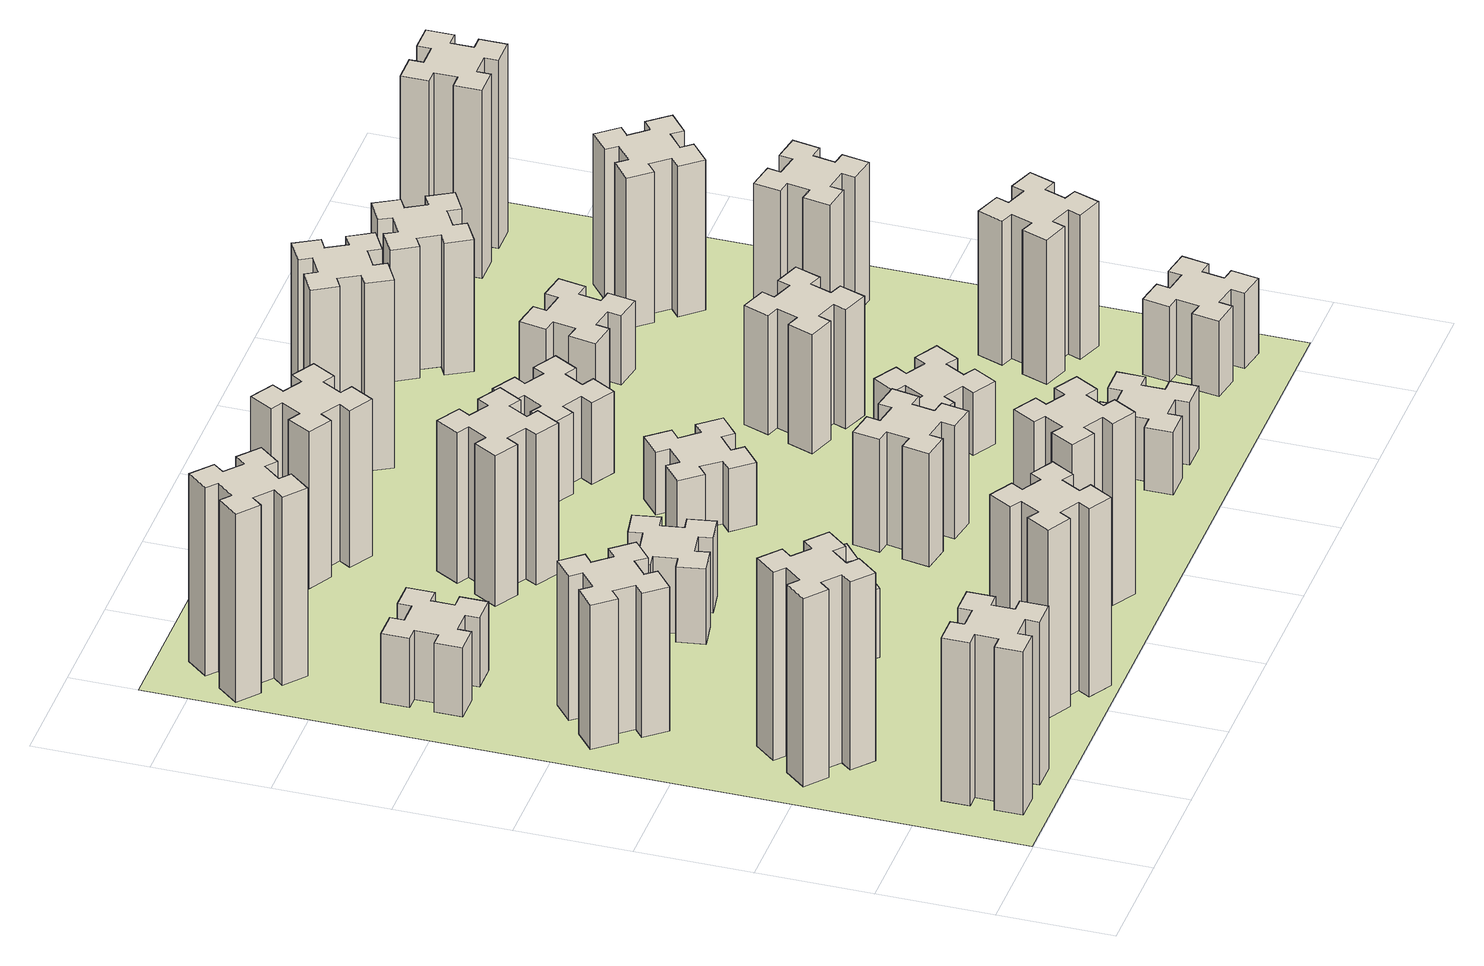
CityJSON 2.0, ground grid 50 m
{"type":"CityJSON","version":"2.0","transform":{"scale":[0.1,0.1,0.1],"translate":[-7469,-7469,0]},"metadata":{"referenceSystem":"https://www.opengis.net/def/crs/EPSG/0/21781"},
"CityObjects":{
"building1":{"type":"Building","attributes":{"class":"1000","function":"1000","usage":"1000","yearOfConstruction":2016,"roofType":"1000","measuredHeight":78,"storeysAboveGround":30,"storeysBelowGround":0},"geometry":[{"type":"Solid","lod":"1","boundaries":[[[[0,1,2,3,4,5,6,7,8,9,10,11,12,13,14,15,16,17,18,19]],[[17,16,20,21]],[[16,15,22,20]],[[15,14,23,22]],[[14,13,24,23]],[[13,12,25,24]],[[12,11,26,25]],[[11,10,27,26]],[[10,9,28,27]],[[9,8,29,28]],[[8,7,30,29]],[[7,6,31,30]],[[6,5,32,31]],[[5,4,33,32]],[[4,3,34,33]],[[3,2,35,34]],[[2,1,36,35]],[[1,0,37,36]],[[0,19,38,37]],[[19,18,39,38]],[[18,17,21,39]],[[24,25,26,27,28,29,30,31,32,33,34,35,36,37,38,39,21,20,22,23]]]]}]},
"building2":{"type":"Building","attributes":{"class":"1000","function":"1000","usage":"1000","yearOfConstruction":2016,"roofType":"1000","measuredHeight":90,"storeysAboveGround":30,"storeysBelowGround":0},"geometry":[{"type":"Solid","lod":"1","boundaries":[[[[40,41,42,43,44,45,46,47,48,49,50,51,52,53,54,55,56,57,58,59]],[[57,56,60,61]],[[56,55,62,60]],[[55,54,63,62]],[[54,53,64,63]],[[53,52,65,64]],[[52,51,66,65]],[[51,50,67,66]],[[50,49,68,67]],[[49,48,69,68]],[[48,47,70,69]],[[47,46,71,70]],[[46,45,72,71]],[[45,44,73,72]],[[44,43,74,73]],[[43,42,75,74]],[[42,41,76,75]],[[41,40,77,76]],[[40,59,78,77]],[[59,58,79,78]],[[58,57,61,79]],[[64,65,66,67,68,69,70,71,72,73,74,75,76,77,78,79,61,60,62,63]]]]}]},
"building3":{"type":"Building","attributes":{"class":"1000","function":"1000","usage":"1000","yearOfConstruction":2016,"roofType":"1000","measuredHeight":69,"storeysAboveGround":30,"storeysBelowGround":0},"geometry":[{"type":"Solid","lod":"1","boundaries":[[[[80,81,82,83,84,85,86,87,88,89,90,91,92,93,94,95,96,97,98,99]],[[97,96,100,101]],[[96,95,102,100]],[[95,94,103,102]],[[94,93,104,103]],[[93,92,105,104]],[[92,91,106,105]],[[91,90,107,106]],[[90,89,108,107]],[[89,88,109,108]],[[88,87,110,109]],[[87,86,111,110]],[[86,85,112,111]],[[85,84,113,112]],[[84,83,114,113]],[[83,82,115,114]],[[82,81,116,115]],[[81,80,117,116]],[[80,99,118,117]],[[99,98,119,118]],[[98,97,101,119]],[[104,105,106,107,108,109,110,111,112,113,114,115,116,117,118,119,101,100,102,103]]]]}]},
"building4":{"type":"Building","attributes":{"class":"1000","function":"1000","usage":"1000","yearOfConstruction":2016,"roofType":"1000","measuredHeight":33,"storeysAboveGround":30,"storeysBelowGround":0},"geometry":[{"type":"Solid","lod":"1","boundaries":[[[[120,121,122,123,124,125,126,127,128,129,130,131,132,133,134,135,136,137,138,139]],[[137,136,140,141]],[[136,135,142,140]],[[135,134,143,142]],[[134,133,144,143]],[[133,132,145,144]],[[132,131,146,145]],[[131,130,147,146]],[[130,129,148,147]],[[129,128,149,148]],[[128,127,150,149]],[[127,126,151,150]],[[126,125,152,151]],[[125,124,153,152]],[[124,123,154,153]],[[123,122,155,154]],[[122,121,156,155]],[[121,120,157,156]],[[120,139,158,157]],[[139,138,159,158]],[[138,137,141,159]],[[144,145,146,147,148,149,150,151,152,153,154,155,156,157,158,159,141,140,142,143]]]]}]},
"building5":{"type":"Building","attributes":{"class":"1000","function":"1000","usage":"1000","yearOfConstruction":2016,"roofType":"1000","measuredHeight":90,"storeysAboveGround":30,"storeysBelowGround":0},"geometry":[{"type":"Solid","lod":"1","boundaries":[[[[160,161,162,163,164,165,166,167,168,169,170,171,172,173,174,175,176,177,178,179]],[[177,176,180,181]],[[176,175,182,180]],[[175,174,183,182]],[[174,173,184,183]],[[173,172,185,184]],[[172,171,186,185]],[[171,170,187,186]],[[170,169,188,187]],[[169,168,189,188]],[[168,167,190,189]],[[167,166,191,190]],[[166,165,192,191]],[[165,164,193,192]],[[164,163,194,193]],[[163,162,195,194]],[[162,161,196,195]],[[161,160,197,196]],[[160,179,198,197]],[[179,178,199,198]],[[178,177,181,199]],[[184,185,186,187,188,189,190,191,192,193,194,195,196,197,198,199,181,180,182,183]]]]}]},
"building6":{"type":"Building","attributes":{"class":"1000","function":"1000","usage":"1000","yearOfConstruction":2016,"roofType":"1000","measuredHeight":90,"storeysAboveGround":30,"storeysBelowGround":0},"geometry":[{"type":"Solid","lod":"1","boundaries":[[[[200,201,202,203,204,205,206,207,208,209,210,211,212,213,214,215,216,217,218,219]],[[217,216,220,221]],[[216,215,222,220]],[[215,214,223,222]],[[214,213,224,223]],[[213,212,225,224]],[[212,211,226,225]],[[211,210,227,226]],[[210,209,228,227]],[[209,208,229,228]],[[208,207,230,229]],[[207,206,231,230]],[[206,205,232,231]],[[205,204,233,232]],[[204,203,234,233]],[[203,202,235,234]],[[202,201,236,235]],[[201,200,237,236]],[[200,219,238,237]],[[219,218,239,238]],[[218,217,221,239]],[[224,225,226,227,228,229,230,231,232,233,234,235,236,237,238,239,221,220,222,223]]]]}]},
"building7":{"type":"Building","attributes":{"class":"1000","function":"1000","usage":"1000","yearOfConstruction":2016,"roofType":"1000","measuredHeight":33,"storeysAboveGround":30,"storeysBelowGround":0},"geometry":[{"type":"Solid","lod":"1","boundaries":[[[[240,241,242,243,244,245,246,247,248,249,250,251,252,253,254,255,256,257,258,259]],[[257,256,260,261]],[[256,255,262,260]],[[255,254,263,262]],[[254,253,264,263]],[[253,252,265,264]],[[252,251,266,265]],[[251,250,267,266]],[[250,249,268,267]],[[249,248,269,268]],[[248,247,270,269]],[[247,246,271,270]],[[246,245,272,271]],[[245,244,273,272]],[[244,243,274,273]],[[243,242,275,274]],[[242,241,276,275]],[[241,240,277,276]],[[240,259,278,277]],[[259,258,279,278]],[[258,257,261,279]],[[264,265,266,267,268,269,270,271,272,273,274,275,276,277,278,279,261,260,262,263]]]]}]},
"building8":{"type":"Building","attributes":{"class":"1000","function":"1000","usage":"1000","yearOfConstruction":2016,"roofType":"1000","measuredHeight":36,"storeysAboveGround":30,"storeysBelowGround":0},"geometry":[{"type":"Solid","lod":"1","boundaries":[[[[280,281,282,283,284,285,286,287,288,289,290,291,292,293,294,295,296,297,298,299]],[[297,296,300,301]],[[296,295,302,300]],[[295,294,303,302]],[[294,293,304,303]],[[293,292,305,304]],[[292,291,306,305]],[[291,290,307,306]],[[290,289,308,307]],[[289,288,309,308]],[[288,287,310,309]],[[287,286,311,310]],[[286,285,312,311]],[[285,284,313,312]],[[284,283,314,313]],[[283,282,315,314]],[[282,281,316,315]],[[281,280,317,316]],[[280,299,318,317]],[[299,298,319,318]],[[298,297,301,319]],[[304,305,306,307,308,309,310,311,312,313,314,315,316,317,318,319,301,300,302,303]]]]}]},
"building9":{"type":"Building","attributes":{"class":"1000","function":"1000","usage":"1000","yearOfConstruction":2016,"roofType":"1000","measuredHeight":87,"storeysAboveGround":30,"storeysBelowGround":0},"geometry":[{"type":"Solid","lod":"1","boundaries":[[[[320,321,322,323,324,325,326,327,328,329,330,331,332,333,334,335,336,337,338,339]],[[337,336,340,341]],[[336,335,342,340]],[[335,334,343,342]],[[334,333,344,343]],[[333,332,345,344]],[[332,331,346,345]],[[331,330,347,346]],[[330,329,348,347]],[[329,328,349,348]],[[328,327,350,349]],[[327,326,351,350]],[[326,325,352,351]],[[325,324,353,352]],[[324,323,354,353]],[[323,322,355,354]],[[322,321,356,355]],[[321,320,357,356]],[[320,339,358,357]],[[339,338,359,358]],[[338,337,341,359]],[[344,345,346,347,348,349,350,351,352,353,354,355,356,357,358,359,341,340,342,343]]]]}]},
"building10":{"type":"Building","attributes":{"class":"1000","function":"1000","usage":"1000","yearOfConstruction":2016,"roofType":"1000","measuredHeight":72,"storeysAboveGround":30,"storeysBelowGround":0},"geometry":[{"type":"Solid","lod":"1","boundaries":[[[[360,361,362,363,364,365,366,367,368,369,370,371,372,373,374,375,376,377,378,379]],[[377,376,380,381]],[[376,375,382,380]],[[375,374,383,382]],[[374,373,384,383]],[[373,372,385,384]],[[372,371,386,385]],[[371,370,387,386]],[[370,369,388,387]],[[369,368,389,388]],[[368,367,390,389]],[[367,366,391,390]],[[366,365,392,391]],[[365,364,393,392]],[[364,363,394,393]],[[363,362,395,394]],[[362,361,396,395]],[[361,360,397,396]],[[360,379,398,397]],[[379,378,399,398]],[[378,377,381,399]],[[384,385,386,387,388,389,390,391,392,393,394,395,396,397,398,399,381,380,382,383]]]]}]},
"building11":{"type":"Building","attributes":{"class":"1000","function":"1000","usage":"1000","yearOfConstruction":2016,"roofType":"1000","measuredHeight":75,"storeysAboveGround":30,"storeysBelowGround":0},"geometry":[{"type":"Solid","lod":"1","boundaries":[[[[400,401,402,403,404,405,406,407,408,409,410,411,412,413,414,415,416,417,418,419]],[[417,416,420,421]],[[416,415,422,420]],[[415,414,423,422]],[[414,413,424,423]],[[413,412,425,424]],[[412,411,426,425]],[[411,410,427,426]],[[410,409,428,427]],[[409,408,429,428]],[[408,407,430,429]],[[407,406,431,430]],[[406,405,432,431]],[[405,404,433,432]],[[404,403,434,433]],[[403,402,435,434]],[[402,401,436,435]],[[401,400,437,436]],[[400,419,438,437]],[[419,418,439,438]],[[418,417,421,439]],[[424,425,426,427,428,429,430,431,432,433,434,435,436,437,438,439,421,420,422,423]]]]}]},
"building12":{"type":"Building","attributes":{"class":"1000","function":"1000","usage":"1000","yearOfConstruction":2016,"roofType":"1000","measuredHeight":54,"storeysAboveGround":30,"storeysBelowGround":0},"geometry":[{"type":"Solid","lod":"1","boundaries":[[[[440,441,442,443,444,445,446,447,448,449,450,451,452,453,454,455,456,457,458,459]],[[457,456,460,461]],[[456,455,462,460]],[[455,454,463,462]],[[454,453,464,463]],[[453,452,465,464]],[[452,451,466,465]],[[451,450,467,466]],[[450,449,468,467]],[[449,448,469,468]],[[448,447,470,469]],[[447,446,471,470]],[[446,445,472,471]],[[445,444,473,472]],[[444,443,474,473]],[[443,442,475,474]],[[442,441,476,475]],[[441,440,477,476]],[[440,459,478,477]],[[459,458,479,478]],[[458,457,461,479]],[[464,465,466,467,468,469,470,471,472,473,474,475,476,477,478,479,461,460,462,463]]]]}]},
"building13":{"type":"Building","attributes":{"class":"1000","function":"1000","usage":"1000","yearOfConstruction":2016,"roofType":"1000","measuredHeight":30,"storeysAboveGround":30,"storeysBelowGround":0},"geometry":[{"type":"Solid","lod":"1","boundaries":[[[[480,481,482,483,484,485,486,487,488,489,490,491,492,493,494,495,496,497,498,499]],[[497,496,500,501]],[[496,495,502,500]],[[495,494,503,502]],[[494,493,504,503]],[[493,492,505,504]],[[492,491,506,505]],[[491,490,507,506]],[[490,489,508,507]],[[489,488,509,508]],[[488,487,510,509]],[[487,486,511,510]],[[486,485,512,511]],[[485,484,513,512]],[[484,483,514,513]],[[483,482,515,514]],[[482,481,516,515]],[[481,480,517,516]],[[480,499,518,517]],[[499,498,519,518]],[[498,497,501,519]],[[504,505,506,507,508,509,510,511,512,513,514,515,516,517,518,519,501,500,502,503]]]]}]},
"building14":{"type":"Building","attributes":{"class":"1000","function":"1000","usage":"1000","yearOfConstruction":2016,"roofType":"1000","measuredHeight":39,"storeysAboveGround":30,"storeysBelowGround":0},"geometry":[{"type":"Solid","lod":"1","boundaries":[[[[520,521,522,523,524,525,526,527,528,529,530,531,532,533,534,535,536,537,538,539]],[[537,536,540,541]],[[536,535,542,540]],[[535,534,543,542]],[[534,533,544,543]],[[533,532,545,544]],[[532,531,546,545]],[[531,530,547,546]],[[530,529,548,547]],[[529,528,549,548]],[[528,527,550,549]],[[527,526,551,550]],[[526,525,552,551]],[[525,524,553,552]],[[524,523,554,553]],[[523,522,555,554]],[[522,521,556,555]],[[521,520,557,556]],[[520,539,558,557]],[[539,538,559,558]],[[538,537,541,559]],[[544,545,546,547,548,549,550,551,552,553,554,555,556,557,558,559,541,540,542,543]]]]}]},
"building15":{"type":"Building","attributes":{"class":"1000","function":"1000","usage":"1000","yearOfConstruction":2016,"roofType":"1000","measuredHeight":30,"storeysAboveGround":30,"storeysBelowGround":0},"geometry":[{"type":"Solid","lod":"1","boundaries":[[[[560,561,562,563,564,565,566,567,568,569,570,571,572,573,574,575,576,577,578,579]],[[577,576,580,581]],[[576,575,582,580]],[[575,574,583,582]],[[574,573,584,583]],[[573,572,585,584]],[[572,571,586,585]],[[571,570,587,586]],[[570,569,588,587]],[[569,568,589,588]],[[568,567,590,589]],[[567,566,591,590]],[[566,565,592,591]],[[565,564,593,592]],[[564,563,594,593]],[[563,562,595,594]],[[562,561,596,595]],[[561,560,597,596]],[[560,579,598,597]],[[579,578,599,598]],[[578,577,581,599]],[[584,585,586,587,588,589,590,591,592,593,594,595,596,597,598,599,581,580,582,583]]]]}]},
"building16":{"type":"Building","attributes":{"class":"1000","function":"1000","usage":"1000","yearOfConstruction":2016,"roofType":"1000","measuredHeight":90,"storeysAboveGround":30,"storeysBelowGround":0},"geometry":[{"type":"Solid","lod":"1","boundaries":[[[[600,601,602,603,604,605,606,607,608,609,610,611,612,613,614,615,616,617,618,619]],[[617,616,620,621]],[[616,615,622,620]],[[615,614,623,622]],[[614,613,624,623]],[[613,612,625,624]],[[612,611,626,625]],[[611,610,627,626]],[[610,609,628,627]],[[609,608,629,628]],[[608,607,630,629]],[[607,606,631,630]],[[606,605,632,631]],[[605,604,633,632]],[[604,603,634,633]],[[603,602,635,634]],[[602,601,636,635]],[[601,600,637,636]],[[600,619,638,637]],[[619,618,639,638]],[[618,617,621,639]],[[624,625,626,627,628,629,630,631,632,633,634,635,636,637,638,639,621,620,622,623]]]]}]},
"building17":{"type":"Building","attributes":{"class":"1000","function":"1000","usage":"1000","yearOfConstruction":2016,"roofType":"1000","measuredHeight":30,"storeysAboveGround":30,"storeysBelowGround":0},"geometry":[{"type":"Solid","lod":"1","boundaries":[[[[640,641,642,643,644,645,646,647,648,649,650,651,652,653,654,655,656,657,658,659]],[[657,656,660,661]],[[656,655,662,660]],[[655,654,663,662]],[[654,653,664,663]],[[653,652,665,664]],[[652,651,666,665]],[[651,650,667,666]],[[650,649,668,667]],[[649,648,669,668]],[[648,647,670,669]],[[647,646,671,670]],[[646,645,672,671]],[[645,644,673,672]],[[644,643,674,673]],[[643,642,675,674]],[[642,641,676,675]],[[641,640,677,676]],[[640,659,678,677]],[[659,658,679,678]],[[658,657,661,679]],[[664,665,666,667,668,669,670,671,672,673,674,675,676,677,678,679,661,660,662,663]]]]}]},
"building18":{"type":"Building","attributes":{"class":"1000","function":"1000","usage":"1000","yearOfConstruction":2016,"roofType":"1000","measuredHeight":57,"storeysAboveGround":30,"storeysBelowGround":0},"geometry":[{"type":"Solid","lod":"1","boundaries":[[[[680,681,682,683,684,685,686,687,688,689,690,691,692,693,694,695,696,697,698,699]],[[697,696,700,701]],[[696,695,702,700]],[[695,694,703,702]],[[694,693,704,703]],[[693,692,705,704]],[[692,691,706,705]],[[691,690,707,706]],[[690,689,708,707]],[[689,688,709,708]],[[688,687,710,709]],[[687,686,711,710]],[[686,685,712,711]],[[685,684,713,712]],[[684,683,714,713]],[[683,682,715,714]],[[682,681,716,715]],[[681,680,717,716]],[[680,699,718,717]],[[699,698,719,718]],[[698,697,701,719]],[[704,705,706,707,708,709,710,711,712,713,714,715,716,717,718,719,701,700,702,703]]]]}]},
"building19":{"type":"Building","attributes":{"class":"1000","function":"1000","usage":"1000","yearOfConstruction":2016,"roofType":"1000","measuredHeight":33,"storeysAboveGround":30,"storeysBelowGround":0},"geometry":[{"type":"Solid","lod":"1","boundaries":[[[[720,721,722,723,724,725,726,727,728,729,730,731,732,733,734,735,736,737,738,739]],[[737,736,740,741]],[[736,735,742,740]],[[735,734,743,742]],[[734,733,744,743]],[[733,732,745,744]],[[732,731,746,745]],[[731,730,747,746]],[[730,729,748,747]],[[729,728,749,748]],[[728,727,750,749]],[[727,726,751,750]],[[726,725,752,751]],[[725,724,753,752]],[[724,723,754,753]],[[723,722,755,754]],[[722,721,756,755]],[[721,720,757,756]],[[720,739,758,757]],[[739,738,759,758]],[[738,737,741,759]],[[744,745,746,747,748,749,750,751,752,753,754,755,756,757,758,759,741,740,742,743]]]]}]},
"building20":{"type":"Building","attributes":{"class":"1000","function":"1000","usage":"1000","yearOfConstruction":2016,"roofType":"1000","measuredHeight":36,"storeysAboveGround":30,"storeysBelowGround":0},"geometry":[{"type":"Solid","lod":"1","boundaries":[[[[760,761,762,763,764,765,766,767,768,769,770,771,772,773,774,775,776,777,778,779]],[[777,776,780,781]],[[776,775,782,780]],[[775,774,783,782]],[[774,773,784,783]],[[773,772,785,784]],[[772,771,786,785]],[[771,770,787,786]],[[770,769,788,787]],[[769,768,789,788]],[[768,767,790,789]],[[767,766,791,790]],[[766,765,792,791]],[[765,764,793,792]],[[764,763,794,793]],[[763,762,795,794]],[[762,761,796,795]],[[761,760,797,796]],[[760,779,798,797]],[[779,778,799,798]],[[778,777,781,799]],[[784,785,786,787,788,789,790,791,792,793,794,795,796,797,798,799,781,780,782,783]]]]}]},
"building21":{"type":"Building","attributes":{"class":"1000","function":"1000","usage":"1000","yearOfConstruction":2016,"roofType":"1000","measuredHeight":63,"storeysAboveGround":30,"storeysBelowGround":0},"geometry":[{"type":"Solid","lod":"1","boundaries":[[[[800,801,802,803,804,805,806,807,808,809,810,811,812,813,814,815,816,817,818,819]],[[817,816,820,821]],[[816,815,822,820]],[[815,814,823,822]],[[814,813,824,823]],[[813,812,825,824]],[[812,811,826,825]],[[811,810,827,826]],[[810,809,828,827]],[[809,808,829,828]],[[808,807,830,829]],[[807,806,831,830]],[[806,805,832,831]],[[805,804,833,832]],[[804,803,834,833]],[[803,802,835,834]],[[802,801,836,835]],[[801,800,837,836]],[[800,819,838,837]],[[819,818,839,838]],[[818,817,821,839]],[[824,825,826,827,828,829,830,831,832,833,834,835,836,837,838,839,821,820,822,823]]]]}]},
"building22":{"type":"Building","attributes":{"class":"1000","function":"1000","usage":"1000","yearOfConstruction":2016,"roofType":"1000","measuredHeight":69,"storeysAboveGround":30,"storeysBelowGround":0},"geometry":[{"type":"Solid","lod":"1","boundaries":[[[[840,841,842,843,844,845,846,847,848,849,850,851,852,853,854,855,856,857,858,859]],[[857,856,860,861]],[[856,855,862,860]],[[855,854,863,862]],[[854,853,864,863]],[[853,852,865,864]],[[852,851,866,865]],[[851,850,867,866]],[[850,849,868,867]],[[849,848,869,868]],[[848,847,870,869]],[[847,846,871,870]],[[846,845,872,871]],[[845,844,873,872]],[[844,843,874,873]],[[843,842,875,874]],[[842,841,876,875]],[[841,840,877,876]],[[840,859,878,877]],[[859,858,879,878]],[[858,857,861,879]],[[864,865,866,867,868,869,870,871,872,873,874,875,876,877,878,879,861,860,862,863]]]]}]},
"building23":{"type":"Building","attributes":{"class":"1000","function":"1000","usage":"1000","yearOfConstruction":2016,"roofType":"1000","measuredHeight":66,"storeysAboveGround":30,"storeysBelowGround":0},"geometry":[{"type":"Solid","lod":"1","boundaries":[[[[880,881,882,883,884,885,886,887,888,889,890,891,892,893,894,895,896,897,898,899]],[[897,896,900,901]],[[896,895,902,900]],[[895,894,903,902]],[[894,893,904,903]],[[893,892,905,904]],[[892,891,906,905]],[[891,890,907,906]],[[890,889,908,907]],[[889,888,909,908]],[[888,887,910,909]],[[887,886,911,910]],[[886,885,912,911]],[[885,884,913,912]],[[884,883,914,913]],[[883,882,915,914]],[[882,881,916,915]],[[881,880,917,916]],[[880,899,918,917]],[[899,898,919,918]],[[898,897,901,919]],[[904,905,906,907,908,909,910,911,912,913,914,915,916,917,918,919,901,900,902,903]]]]}]},
"building24":{"type":"Building","attributes":{"class":"1000","function":"1000","usage":"1000","yearOfConstruction":2016,"roofType":"1000","measuredHeight":72,"storeysAboveGround":30,"storeysBelowGround":0},"geometry":[{"type":"Solid","lod":"1","boundaries":[[[[920,921,922,923,924,925,926,927,928,929,930,931,932,933,934,935,936,937,938,939]],[[937,936,940,941]],[[936,935,942,940]],[[935,934,943,942]],[[934,933,944,943]],[[933,932,945,944]],[[932,931,946,945]],[[931,930,947,946]],[[930,929,948,947]],[[929,928,949,948]],[[928,927,950,949]],[[927,926,951,950]],[[926,925,952,951]],[[925,924,953,952]],[[924,923,954,953]],[[923,922,955,954]],[[922,921,956,955]],[[921,920,957,956]],[[920,939,958,957]],[[939,938,959,958]],[[938,937,941,959]],[[944,945,946,947,948,949,950,951,952,953,954,955,956,957,958,959,941,940,942,943]]]]}]},
"building25":{"type":"Building","attributes":{"class":"1000","function":"1000","usage":"1000","yearOfConstruction":2016,"roofType":"1000","measuredHeight":90,"storeysAboveGround":30,"storeysBelowGround":0},"geometry":[{"type":"Solid","lod":"1","boundaries":[[[[960,961,962,963,964,965,966,967,968,969,970,971,972,973,974,975,976,977,978,979]],[[977,976,980,981]],[[976,975,982,980]],[[975,974,983,982]],[[974,973,984,983]],[[973,972,985,984]],[[972,971,986,985]],[[971,970,987,986]],[[970,969,988,987]],[[969,968,989,988]],[[968,967,990,989]],[[967,966,991,990]],[[966,965,992,991]],[[965,964,993,992]],[[964,963,994,993]],[[963,962,995,994]],[[962,961,996,995]],[[961,960,997,996]],[[960,979,998,997]],[[979,978,999,998]],[[978,977,981,999]],[[984,985,986,987,988,989,990,991,992,993,994,995,996,997,998,999,981,980,982,983]]]]}]},
"landuse1":{"type":"LandUse","attributes":{"name":"plot1","function":"1010"},"geometry":[{"type":"MultiSurface","lod":"1","boundaries":[[[1000,1001,1002,1003]]]}]}
},
"vertices":[
[265,325,0],[265,225,0],[205,225,0],[205,105,0],[325,105,0],[325,165,0],[425,165,0],[425,105,0],[545,105,0],[545,225,0],[485,225,0],[485,325,0],[545,325,0],[545,445,0],[425,445,0],[425,385,0],[325,385,0],[325,445,0],[205,445,0],[205,325,0],[325,385,780],[325,445,780],[425,385,780],[425,445,780],[545,445,780],[545,325,780],[485,325,780],[485,225,780],[545,225,780],[545,105,780],[425,105,780],[425,165,780],[325,165,780],[325,105,780],[205,105,780],[205,225,780],[265,225,780],[265,325,780],[205,325,780],[205,445,780],
[484,1067,0],[408,1132,0],[446,1178,0],[354,1255,0],[277,1163,0],[323,1124,0],[259,1048,0],[213,1086,0],[136,994,0],[228,917,0],[266,963,0],[343,899,0],[304,853,0],[396,776,0],[473,868,0],[427,906,0],[492,983,0],[538,944,0],[615,1036,0],[523,1113,0],[492,983,900],[538,944,900],[427,906,900],[473,868,900],[396,776,900],[304,853,900],[343,899,900],[266,963,900],[228,917,900],[136,994,900],[213,1086,900],[259,1048,900],[323,1124,900],[277,1163,900],[354,1255,900],[446,1178,900],[408,1132,900],[484,1067,900],[523,1113,900],[615,1036,900],
[492,1888,0],[427,1964,0],[473,2003,0],[396,2095,0],[304,2018,0],[343,1972,0],[266,1907,0],[228,1953,0],[136,1876,0],[213,1784,0],[259,1823,0],[323,1746,0],[277,1708,0],[354,1616,0],[446,1693,0],[408,1739,0],[484,1803,0],[523,1757,0],[615,1834,0],[538,1926,0],[484,1803,690],[523,1757,690],[408,1739,690],[446,1693,690],[354,1616,690],[277,1708,690],[323,1746,690],[259,1823,690],[213,1784,690],[136,1876,690],[228,1953,690],[266,1907,690],[343,1972,690],[304,2018,690],[396,2095,690],[473,2003,690],[427,1964,690],[492,1888,690],[538,1926,690],[615,1834,690],
[485,2545,0],[485,2645,0],[545,2645,0],[545,2765,0],[425,2765,0],[425,2705,0],[325,2705,0],[325,2765,0],[205,2765,0],[205,2645,0],[265,2645,0],[265,2545,0],[205,2545,0],[205,2425,0],[325,2425,0],[325,2485,0],[425,2485,0],[425,2425,0],[545,2425,0],[545,2545,0],[425,2485,330],[425,2425,330],[325,2485,330],[325,2425,330],[205,2425,330],[205,2545,330],[265,2545,330],[265,2645,330],[205,2645,330],[205,2765,330],[325,2765,330],[325,2705,330],[425,2705,330],[425,2765,330],[545,2765,330],[545,2645,330],[485,2645,330],[485,2545,330],[545,2545,330],[545,2425,330],
[1214,346,0],[1127,396,0],[1157,448,0],[1053,508,0],[993,404,0],[1045,374,0],[995,287,0],[943,317,0],[883,213,0],[987,153,0],[1017,205,0],[1104,155,0],[1074,103,0],[1178,43,0],[1238,147,0],[1186,177,0],[1236,264,0],[1288,234,0],[1348,338,0],[1244,398,0],[1236,264,900],[1288,234,900],[1186,177,900],[1238,147,900],[1178,43,900],[1074,103,900],[1104,155,900],[1017,205,900],[987,153,900],[883,213,900],[943,317,900],[995,287,900],[1045,374,900],[993,404,900],[1053,508,900],[1157,448,900],[1127,396,900],[1214,346,900],[1244,398,900],[1348,338,900],
[384,3387,0],[308,3452,0],[346,3498,0],[254,3575,0],[177,3483,0],[223,3444,0],[159,3368,0],[113,3406,0],[36,3314,0],[128,3237,0],[166,3283,0],[243,3219,0],[204,3173,0],[296,3096,0],[373,3188,0],[327,3226,0],[392,3303,0],[438,3264,0],[515,3356,0],[423,3433,0],[392,3303,900],[438,3264,900],[327,3226,900],[373,3188,900],[296,3096,900],[204,3173,900],[243,3219,900],[166,3283,900],[128,3237,900],[36,3314,900],[113,3406,900],[159,3368,900],[223,3444,900],[177,3483,900],[254,3575,900],[346,3498,900],[308,3452,900],[384,3387,900],[423,3433,900],[515,3356,900],
[1083,1332,0],[1006,1267,0],[968,1313,0],[876,1236,0],[953,1144,0],[999,1183,0],[1063,1106,0],[1017,1068,0],[1094,976,0],[1186,1053,0],[1148,1099,0],[1224,1163,0],[1263,1117,0],[1355,1194,0],[1278,1286,0],[1232,1248,0],[1167,1324,0],[1213,1363,0],[1136,1455,0],[1044,1378,0],[1167,1324,330],[1213,1363,330],[1232,1248,330],[1278,1286,330],[1355,1194,330],[1263,1117,330],[1224,1163,330],[1148,1099,330],[1186,1053,330],[1094,976,330],[1017,1068,330],[1063,1106,330],[999,1183,330],[953,1144,330],[876,1236,330],[968,1313,330],[1006,1267,330],[1083,1332,330],[1044,1378,330],[1136,1455,330],
[1145,1972,0],[1047,1955,0],[1037,2014,0],[918,1993,0],[939,1875,0],[998,1885,0],[1016,1787,0],[957,1777,0],[977,1658,0],[1096,1679,0],[1085,1738,0],[1184,1756,0],[1194,1697,0],[1312,1717,0],[1291,1836,0],[1232,1825,0],[1215,1924,0],[1274,1934,0],[1253,2052,0],[1135,2031,0],[1215,1924,360],[1274,1934,360],[1232,1825,360],[1291,1836,360],[1312,1717,360],[1194,1697,360],[1184,1756,360],[1085,1738,360],[1096,1679,360],[977,1658,360],[957,1777,360],[1016,1787,360],[998,1885,360],[939,1875,360],[918,1993,360],[1037,2014,360],[1047,1955,360],[1145,1972,360],[1135,2031,360],[1253,2052,360],
[1657,305,0],[1744,255,0],[1714,203,0],[1818,143,0],[1878,247,0],[1826,277,0],[1876,364,0],[1928,334,0],[1988,438,0],[1884,498,0],[1854,446,0],[1767,496,0],[1797,548,0],[1693,608,0],[1633,504,0],[1685,474,0],[1635,387,0],[1583,417,0],[1523,313,0],[1627,253,0],[1635,387,870],[1583,417,870],[1685,474,870],[1633,504,870],[1693,608,870],[1797,548,870],[1767,496,870],[1854,446,870],[1884,498,870],[1988,438,870],[1928,334,870],[1876,364,870],[1826,277,870],[1878,247,870],[1818,143,870],[1714,203,870],[1744,255,870],[1657,305,870],[1627,253,870],[1523,313,870],
[1314,2666,0],[1227,2716,0],[1257,2768,0],[1153,2828,0],[1093,2724,0],[1145,2694,0],[1095,2607,0],[1043,2637,0],[983,2533,0],[1087,2473,0],[1117,2525,0],[1204,2475,0],[1174,2423,0],[1278,2363,0],[1338,2467,0],[1286,2497,0],[1336,2584,0],[1388,2554,0],[1448,2658,0],[1344,2718,0],[1336,2584,720],[1388,2554,720],[1286,2497,720],[1338,2467,720],[1278,2363,720],[1174,2423,720],[1204,2475,720],[1117,2525,720],[1087,2473,720],[983,2533,720],[1043,2637,720],[1095,2607,720],[1145,2694,720],[1093,2724,720],[1153,2828,720],[1257,2768,720],[1227,2716,720],[1314,2666,720],[1344,2718,720],[1448,2658,720],
[1214,3406,0],[1127,3456,0],[1157,3508,0],[1053,3568,0],[993,3464,0],[1045,3434,0],[995,3347,0],[943,3377,0],[883,3273,0],[987,3213,0],[1017,3265,0],[1104,3215,0],[1074,3163,0],[1178,3103,0],[1238,3207,0],[1186,3237,0],[1236,3324,0],[1288,3294,0],[1348,3398,0],[1244,3458,0],[1236,3324,750],[1288,3294,750],[1186,3237,750],[1238,3207,750],[1178,3103,750],[1074,3163,750],[1104,3215,750],[1017,3265,750],[987,3213,750],[883,3273,750],[943,3377,750],[995,3347,750],[1045,3434,750],[993,3464,750],[1053,3568,750],[1157,3508,750],[1127,3456,750],[1214,3406,750],[1244,3458,750],[1348,3398,750],
[2055,1047,0],[2072,1145,0],[2131,1135,0],[2152,1253,0],[2034,1274,0],[2024,1215,0],[1925,1232,0],[1936,1291,0],[1817,1312,0],[1797,1194,0],[1856,1184,0],[1838,1085,0],[1779,1096,0],[1758,977,0],[1877,957,0],[1887,1016,0],[1985,998,0],[1975,939,0],[2093,918,0],[2114,1037,0],[1985,998,540],[1975,939,540],[1887,1016,540],[1877,957,540],[1758,977,540],[1779,1096,540],[1838,1085,540],[1856,1184,540],[1797,1194,540],[1817,1312,540],[1936,1291,540],[1925,1232,540],[2024,1215,540],[2034,1274,540],[2152,1253,540],[2131,1135,540],[2072,1145,540],[2055,1047,540],[2114,1037,540],[2093,918,540],
[1972,1988,0],[1907,2064,0],[1953,2103,0],[1876,2195,0],[1784,2118,0],[1823,2072,0],[1746,2007,0],[1708,2053,0],[1616,1976,0],[1693,1884,0],[1739,1923,0],[1803,1846,0],[1757,1808,0],[1834,1716,0],[1926,1793,0],[1888,1839,0],[1964,1903,0],[2003,1857,0],[2095,1934,0],[2018,2026,0],[1964,1903,300],[2003,1857,300],[1888,1839,300],[1926,1793,300],[1834,1716,300],[1757,1808,300],[1803,1846,300],[1739,1923,300],[1693,1884,300],[1616,1976,300],[1708,2053,300],[1746,2007,300],[1823,2072,300],[1784,2118,300],[1876,2195,300],[1953,2103,300],[1907,2064,300],[1972,1988,300],[2018,2026,300],[2095,1934,300],
[2026,2497,0],[2076,2584,0],[2128,2554,0],[2188,2658,0],[2084,2718,0],[2054,2666,0],[1967,2716,0],[1997,2768,0],[1893,2828,0],[1833,2724,0],[1885,2694,0],[1835,2607,0],[1783,2637,0],[1723,2533,0],[1827,2473,0],[1857,2525,0],[1944,2475,0],[1914,2423,0],[2018,2363,0],[2078,2467,0],[1944,2475,390],[1914,2423,390],[1857,2525,390],[1827,2473,390],[1723,2533,390],[1783,2637,390],[1835,2607,390],[1885,2694,390],[1833,2724,390],[1893,2828,390],[1997,2768,390],[1967,2716,390],[2054,2666,390],[2084,2718,390],[2188,2658,390],[2128,2554,390],[2076,2584,390],[2026,2497,390],[2078,2467,390],[2018,2363,390],
[2745,485,0],[2645,485,0],[2645,545,0],[2525,545,0],[2525,425,0],[2585,425,0],[2585,325,0],[2525,325,0],[2525,205,0],[2645,205,0],[2645,265,0],[2745,265,0],[2745,205,0],[2865,205,0],[2865,325,0],[2805,325,0],[2805,425,0],[2865,425,0],[2865,545,0],[2745,545,0],[2805,425,300],[2865,425,300],[2805,325,300],[2865,325,300],[2865,205,300],[2745,205,300],[2745,265,300],[2645,265,300],[2645,205,300],[2525,205,300],[2525,325,300],[2585,325,300],[2585,425,300],[2525,425,300],[2525,545,300],[2645,545,300],[2645,485,300],[2745,485,300],[2745,545,300],[2865,545,300],
[1844,3556,0],[1757,3506,0],[1727,3558,0],[1623,3498,0],[1683,3394,0],[1735,3424,0],[1785,3337,0],[1733,3307,0],[1793,3203,0],[1897,3263,0],[1867,3315,0],[1954,3365,0],[1984,3313,0],[2088,3373,0],[2028,3477,0],[1976,3447,0],[1926,3534,0],[1978,3564,0],[1918,3668,0],[1814,3608,0],[1926,3534,900],[1978,3564,900],[1976,3447,900],[2028,3477,900],[2088,3373,900],[1984,3313,900],[1954,3365,900],[1867,3315,900],[1897,3263,900],[1793,3203,900],[1733,3307,900],[1785,3337,900],[1735,3424,900],[1683,3394,900],[1623,3498,900],[1727,3558,900],[1757,3506,900],[1844,3556,900],[1814,3608,900],[1918,3668,900],
[2525,1314,0],[2475,1227,0],[2423,1257,0],[2363,1153,0],[2467,1093,0],[2497,1145,0],[2584,1095,0],[2554,1043,0],[2658,983,0],[2718,1087,0],[2666,1117,0],[2716,1204,0],[2768,1174,0],[2828,1278,0],[2724,1338,0],[2694,1286,0],[2607,1336,0],[2637,1388,0],[2533,1448,0],[2473,1344,0],[2607,1336,300],[2637,1388,300],[2694,1286,300],[2724,1338,300],[2828,1278,300],[2768,1174,300],[2716,1204,300],[2666,1117,300],[2718,1087,300],[2658,983,300],[2554,1043,300],[2584,1095,300],[2497,1145,300],[2467,1093,300],[2363,1153,300],[2423,1257,300],[2475,1227,300],[2525,1314,300],[2473,1344,300],[2533,1448,300],
[2682,1671,0],[2716,1765,0],[2772,1744,0],[2813,1857,0],[2700,1898,0],[2680,1842,0],[2586,1876,0],[2607,1932,0],[2494,1973,0],[2453,1860,0],[2509,1840,0],[2475,1746,0],[2419,1767,0],[2377,1654,0],[2490,1613,0],[2511,1669,0],[2605,1635,0],[2584,1579,0],[2697,1537,0],[2738,1650,0],[2605,1635,570],[2584,1579,570],[2511,1669,570],[2490,1613,570],[2377,1654,570],[2419,1767,570],[2475,1746,570],[2509,1840,570],[2453,1860,570],[2494,1973,570],[2607,1932,570],[2586,1876,570],[2680,1842,570],[2700,1898,570],[2813,1857,570],[2772,1744,570],[2716,1765,570],[2682,1671,570],[2738,1650,570],[2697,1537,570],
[2664,2795,0],[2565,2812,0],[2576,2871,0],[2457,2892,0],[2437,2774,0],[2496,2764,0],[2478,2665,0],[2419,2676,0],[2398,2557,0],[2517,2537,0],[2527,2596,0],[2625,2578,0],[2615,2519,0],[2733,2498,0],[2754,2617,0],[2695,2627,0],[2712,2725,0],[2771,2715,0],[2792,2833,0],[2674,2854,0],[2712,2725,330],[2771,2715,330],[2695,2627,330],[2754,2617,330],[2733,2498,330],[2615,2519,330],[2625,2578,330],[2527,2596,330],[2517,2537,330],[2398,2557,330],[2419,2676,330],[2478,2665,330],[2496,2764,330],[2437,2774,330],[2457,2892,330],[2576,2871,330],[2565,2812,330],[2664,2795,330],[2674,2854,330],[2792,2833,330],
[3504,475,0],[3405,492,0],[3416,551,0],[3297,572,0],[3277,454,0],[3336,444,0],[3318,345,0],[3259,356,0],[3238,237,0],[3357,217,0],[3367,276,0],[3465,258,0],[3455,199,0],[3573,178,0],[3594,297,0],[3535,307,0],[3552,405,0],[3611,395,0],[3632,513,0],[3514,534,0],[3552,405,360],[3611,395,360],[3535,307,360],[3594,297,360],[3573,178,360],[3455,199,360],[3465,258,360],[3367,276,360],[3357,217,360],[3238,237,360],[3259,356,360],[3318,345,360],[3336,444,360],[3277,454,360],[3297,572,360],[3416,551,360],[3405,492,360],[3504,475,360],[3514,534,360],[3632,513,360],
[2716,3347,0],[2666,3434,0],[2718,3464,0],[2658,3568,0],[2554,3508,0],[2584,3456,0],[2497,3406,0],[2467,3458,0],[2363,3398,0],[2423,3294,0],[2475,3324,0],[2525,3237,0],[2473,3207,0],[2533,3103,0],[2637,3163,0],[2607,3215,0],[2694,3265,0],[2724,3213,0],[2828,3273,0],[2768,3377,0],[2694,3265,630],[2724,3213,630],[2607,3215,630],[2637,3163,630],[2533,3103,630],[2473,3207,630],[2525,3237,630],[2475,3324,630],[2423,3294,630],[2363,3398,630],[2467,3458,630],[2497,3406,630],[2584,3456,630],[2554,3508,630],[2658,3568,630],[2718,3464,630],[2666,3434,630],[2716,3347,630],[2768,3377,630],[2828,3273,630],
[3251,929,0],[3345,895,0],[3324,839,0],[3437,797,0],[3478,910,0],[3422,931,0],[3456,1025,0],[3512,1004,0],[3553,1117,0],[3440,1158,0],[3420,1102,0],[3326,1136,0],[3347,1192,0],[3234,1233,0],[3193,1120,0],[3249,1100,0],[3215,1006,0],[3159,1027,0],[3117,914,0],[3230,873,0],[3215,1006,690],[3159,1027,690],[3249,1100,690],[3193,1120,690],[3234,1233,690],[3347,1192,690],[3326,1136,690],[3420,1102,690],[3440,1158,690],[3553,1117,690],[3512,1004,690],[3456,1025,690],[3422,931,690],[3478,910,690],[3437,797,690],[3324,839,690],[3345,895,690],[3251,929,690],[3230,873,690],[3117,914,690],
[3267,1856,0],[3365,1838,0],[3355,1779,0],[3473,1758,0],[3494,1877,0],[3435,1887,0],[3452,1985,0],[3511,1975,0],[3532,2093,0],[3414,2114,0],[3404,2055,0],[3305,2072,0],[3316,2131,0],[3197,2152,0],[3177,2034,0],[3236,2024,0],[3218,1925,0],[3159,1936,0],[3138,1817,0],[3257,1797,0],[3218,1925,660],[3159,1936,660],[3236,2024,660],[3177,2034,660],[3197,2152,660],[3316,2131,660],[3305,2072,660],[3404,2055,660],[3414,2114,660],[3532,2093,660],[3511,1975,660],[3452,1985,660],[3435,1887,660],[3494,1877,660],[3473,1758,660],[3355,1779,660],[3365,1838,660],[3267,1856,660],[3257,1797,660],[3138,1817,660],
[3119,2563,0],[3183,2486,0],[3137,2448,0],[3214,2356,0],[3306,2433,0],[3268,2479,0],[3344,2543,0],[3383,2497,0],[3475,2574,0],[3398,2666,0],[3352,2628,0],[3287,2704,0],[3333,2743,0],[3256,2835,0],[3164,2758,0],[3203,2712,0],[3126,2647,0],[3088,2693,0],[2996,2616,0],[3073,2524,0],[3126,2647,720],[3088,2693,720],[3203,2712,720],[3164,2758,720],[3256,2835,720],[3333,2743,720],[3287,2704,720],[3352,2628,720],[3398,2666,720],[3475,2574,720],[3383,2497,720],[3344,2543,720],[3268,2479,720],[3306,2433,720],[3214,2356,720],[3137,2448,720],[3183,2486,720],[3119,2563,720],[3073,2524,720],[2996,2616,720],
[3285,3325,0],[3385,3325,0],[3385,3265,0],[3505,3265,0],[3505,3385,0],[3445,3385,0],[3445,3485,0],[3505,3485,0],[3505,3605,0],[3385,3605,0],[3385,3545,0],[3285,3545,0],[3285,3605,0],[3165,3605,0],[3165,3485,0],[3225,3485,0],[3225,3385,0],[3165,3385,0],[3165,3265,0],[3285,3265,0],[3225,3385,900],[3165,3385,900],[3225,3485,900],[3165,3485,900],[3165,3605,900],[3285,3605,900],[3285,3545,900],[3385,3545,900],[3385,3605,900],[3505,3605,900],[3505,3485,900],[3445,3485,900],[3445,3385,900],[3505,3385,900],[3505,3265,900],[3385,3265,900],[3385,3325,900],[3285,3325,900],[3285,3265,900],[3165,3265,900],
[5,3705,0],[3705,3705,0],[3705,5,0],[5,5,0]
]}
